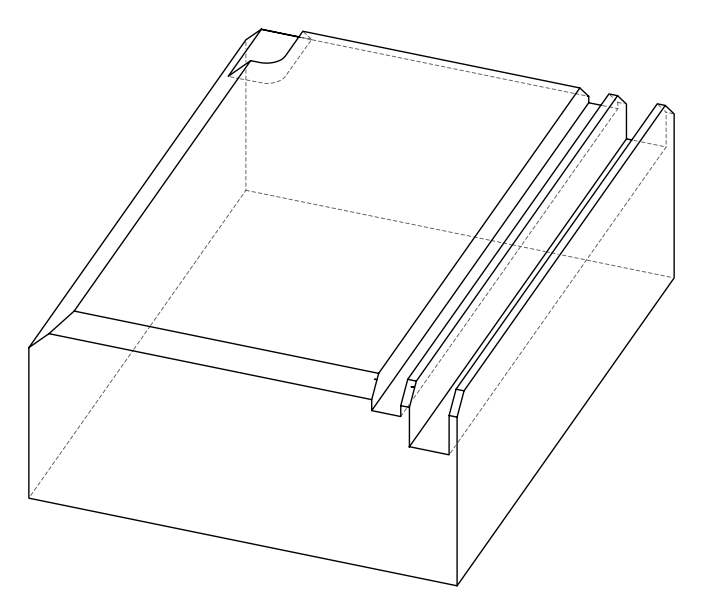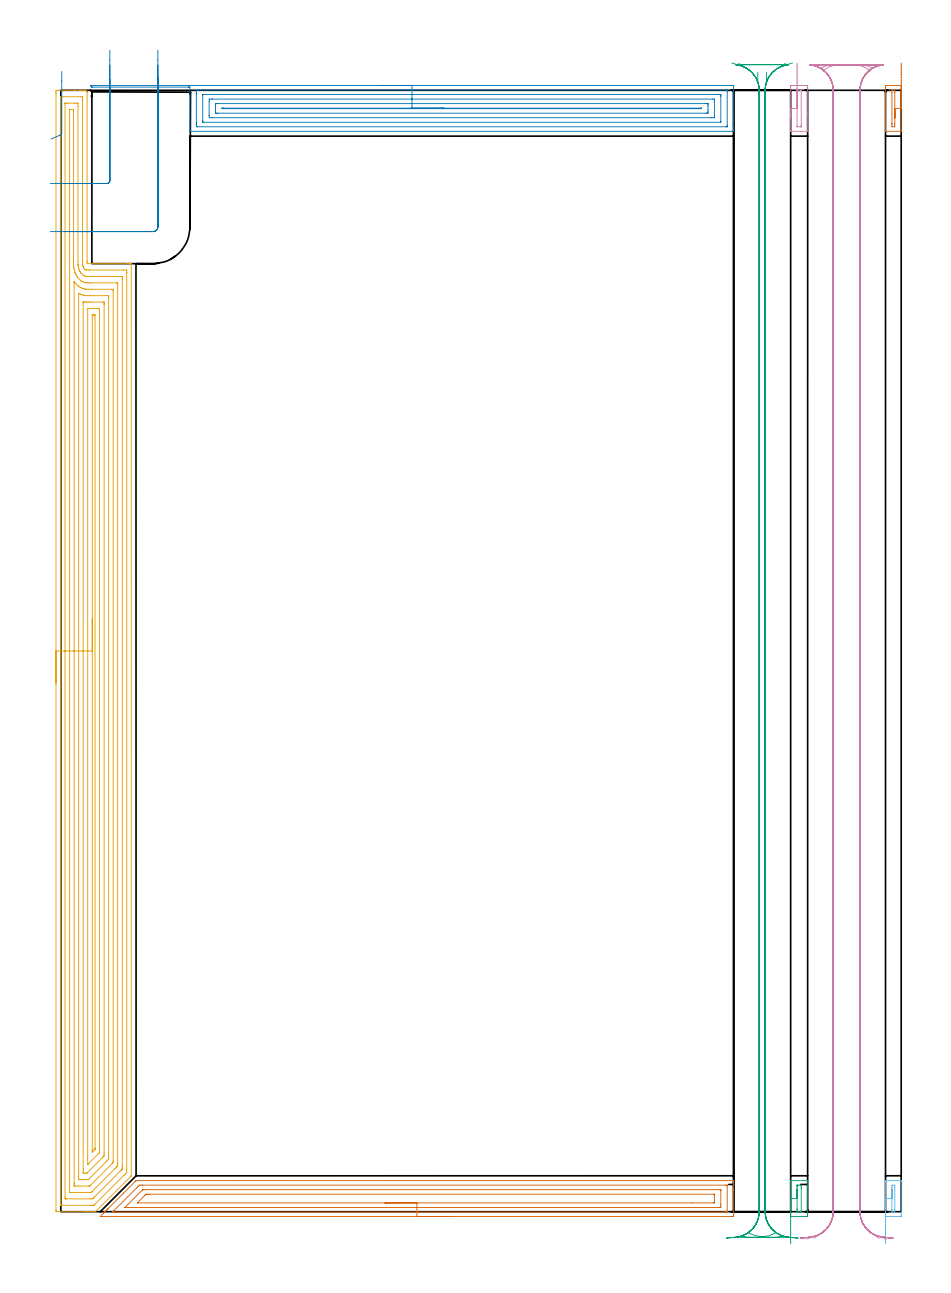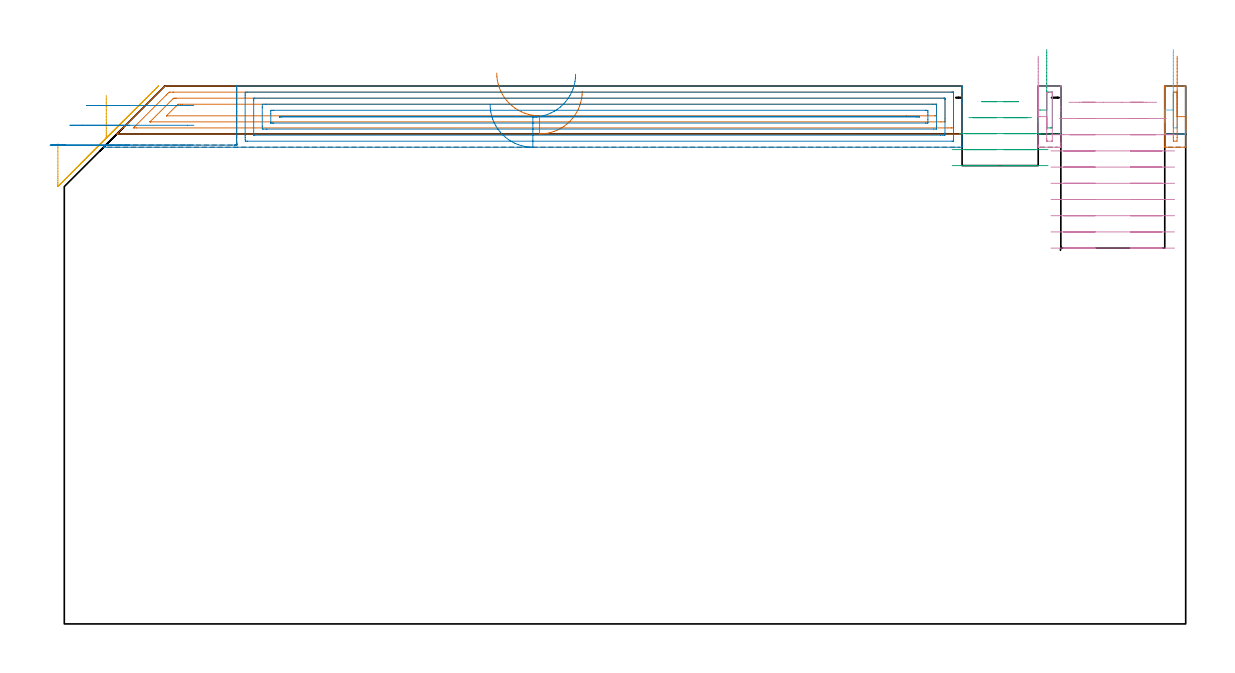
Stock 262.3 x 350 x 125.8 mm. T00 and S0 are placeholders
(PLAN: 10 operations, 2 tool changes, 64.1 min)
(1 AREA_MILL | FG_CHAMFER_SURFACE | UGT0205_001 | 6.43 min | 13169 mm3)
(2 AREA_MILL_1 | FG_CHAMFER_SURFACE_1 | UGT0205_001 | 8.57 min | 21447 mm3)
(3 AREA_MILL_2 | FG_CHAMFER_SURFACE_2 | UGT0205_001 | 0.41 min | 1104 mm3)
(4 AREA_MILL_3 | FG_CHAMFER_SURFACE_3 | UGT0205_001 | 0.48 min | 1939 mm3)
(5 AREA_MILL_4 | FG_CHAMFER_SURFACE_4 | UGT0205_001 | 23.11 min | 93882 mm3)
(6 AREA_MILL_5 | FG_CHAMFER_SURFACE_5 | UGT0205_001 | 0.4 min | 703 mm3)
(7 AREA_MILL_6 | FG_CHAMFER_SURFACE_6 | UGT0205_001 | 0.47 min | 1226 mm3)
(8 MILL_CORNER_NOTCH_RECTANGULAR | CORNER_NOTCH_RECTANGULAR | UGT0201_094 | Follow Part, ap 5, ae 75% | 0.98 min | 15845 mm3)
(9 MILL_RECTANGULAR_SLOT | SLOT_RECTANGULAR | NXT0201_012 | Follow Part, ap 4, ae 75% | 7.71 min | 113725 mm3)
(10 MILL_RECTANGULAR_SLOT_1 | SLOT_RECTANGULAR_1 | NXT0201_012 | Follow Part, ap 4, ae 75% | 15.58 min | 320127 mm3)
(TOOL UGT0205_001 | Chamfer Mill 20 x 3 x 45 deg. | D20 FL50 Z2)
(TOOL UGT0201_094 | End mill 20 mm | D20 FL38 Z4)
(TOOL NXT0201_012 | ENDMILL 16mm [2P460-1600-NA 1630] | D16 FL38 Z6)
(OP 1 AREA_MILL)
G17 G21 G94 G90
T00 M6
G54
G17 G0 G90 X121.15 Y-1.5 S1061 M3
G43 Z135.8 H0
Z124.6
G94 G1 X121.112 Z123.728 F250.
X120.998 Z122.863
X120.809 Z122.012
X120.547 Z121.18
X120.213 Z120.374
X119.81 Z119.6
X119.342 Z118.864
X118.81 Z118.172
X118.221 Z117.529
X117.578 Z116.94
X116.886 Z116.408
X116.15 Z115.94
X115.376 Z115.537
X114.57 Z115.203
X113.738 Z114.941
X112.887 Z114.752
X112.022 Z114.638
X111.15 Z114.6
X12.467
X12.332 Y-1.498 Z114.601
X12.312 Y-1.495 Z114.603
X12.309 Y-1.492 Z114.606
X13.36 Y-0.439 Z115.659
X13.525 Y-0.272 Z115.822
X13.686 Y-0.113 Z115.985
X13.807 Y0.008 Z116.106
X13.963 Y0.165 Z116.26
X14.114 Y0.315 Z116.413
X14.254 Y0.455 Z116.552
X14.4 Y0.602 Z116.698
X14.542 Y0.744 Z116.841
X14.7 Y0.901 Z116.999
X14.837 Y1.039 Z117.135
X19.612 Y5.812 Z121.912
X23.184 Y9.385 Z125.483
X23.43 Y9.628 Z125.725
X23.505 Y9.696 Z125.789
X23.631 Y9.7 Z125.8
X209.833
X209.99 Y9.698 Z125.788
X209.997 Y9.57 Z125.662
X210. Y9.435 Z125.534
Y9.128 Z125.227
Y8.472 Z124.567
Y7.27 Z123.367
Y6.723 Z122.817
Y-0.873 Z115.224
X209.996 Y-1.147 Z114.951
X209.99 Y-1.493 Z114.604
X209.743 Y-1.497 Z114.602
X209.386 Y-1.5 Z114.6
X111.15
Y-0.086 Z116.014
X16.9 Y-0.085 Z116.015
X16.486 Y-0.084 Z116.016
X16.292 Y-0.082 Z116.018
X16.183 Y-0.078 Z116.022
X16.232 Y-0.024 Z116.076
X16.299 Y0.046 Z116.146
X16.486 Y0.236 Z116.336
X16.671 Y0.421 Z116.521
X23.848 Y7.598 Z123.698
X24.184 Y7.931 Z124.031
X24.524 Y8.267 Z124.367
X24.721 Y8.279 Z124.379
X25.417 Y8.284 Z124.384
X25.608 Y8.285 Z124.385
X207.6
X207.792 Y8.284 Z124.384
X207.948 Y8.281 Z124.381
X207.981 Y8.279 Z124.379
X207.99 Y8.262 Z124.362
X207.993 Y8.233 Z124.333
X207.999 Y8.082 Z124.182
Y0.211 Z116.311
X207.996 Y0.08 Z116.18
X207.991 Y-0.024 Z116.076
X207.986 Y-0.079 Z116.021
X207.951 Y-0.08 Z116.02
X207.6 Y-0.084 Z116.016
X207.409 Y-0.085 Z116.015
X206.707 Y-0.086 Z116.014
X111.15
Y1.328 Z117.428
X20.21 Y1.329 Z117.429
X20.077 Y1.33 Z117.43
X20.058 Y1.332 Z117.432
X20.05 Y1.334 Z117.434
X20.052 Y1.344 Z117.444
X20.058 Y1.358 Z117.458
X25.422 Y6.723 Z122.823
X25.524 Y6.817 Z122.917
X25.565 Y6.854 Z122.954
X25.705 Y6.864 Z122.964
X26.007 Y6.87 Z122.97
X26.159 Y6.871 Z122.971
X205.663
X205.814 Y6.869 Z122.969
X205.963 Y6.865 Z122.965
X205.991 Y6.859 Z122.959
X205.995 Y6.832 Z122.932
X205.998 Y6.784 Z122.884
X206. Y6.723 Z122.823
Y6.541 Z122.641
Y2.169 Z118.269
X205.997 Y1.477 Z117.577
X205.994 Y1.386 Z117.486
X205.99 Y1.345 Z117.445
X205.959 Y1.334 Z117.434
X205.814 Y1.332 Z117.432
X205.072 Y1.329 Z117.429
X111.15 Y1.328 Z117.428
Y2.743 Z118.843
X24.009
X23.957 Y2.744 Z118.844
X23.924 Y2.747 Z118.847
X23.911 Y2.75 Z118.85
X23.912 Y2.753 Z118.853
X23.948 Y2.796 Z118.896
X24.007 Y2.857 Z118.957
X26.215 Y5.067 Z121.167
X26.31 Y5.16 Z121.26
X26.55 Y5.39 Z121.49
X26.615 Y5.45 Z121.55
X26.714 Y5.453 Z121.553
X27.203 Y5.456 Z121.556
X27.603 Y5.457 Z121.557
X203.863
X203.915 Y5.456 Z121.556
X203.97 Y5.453 Z121.553
X203.984 Y5.451 Z121.551
X203.99 Y5.439 Z121.539
X203.993 Y5.392 Z121.492
X204. Y5.002 Z121.102
Y3.253 Z119.353
Y3.226 Z119.326
X203.992 Y2.802 Z118.902
X203.99 Y2.755 Z118.855
X203.923 Y2.75 Z118.85
X203.792 Y2.746 Z118.846
X203.627 Y2.744 Z118.844
X197.011 Y2.743 Z118.843
X111.15
X110.278 Z118.881
X109.414 Z118.995
X108.562 Z119.183
X107.73 Z119.446
X106.924 Z119.78
X106.15 Z120.182
X105.414 Z120.651
X104.722 Z121.182
X104.079 Z121.772
X103.49 Z122.415
X102.959 Z123.107
X102.49 Z123.843
X102.087 Z124.616
X101.753 Z125.422
X101.491 Z126.254
X101.302 Z127.106
X101.188 Z127.971
X101.15 Z128.843
G0 Z135.8
M5
M2
(OP 2 AREA_MILL_1)
G17 G21 G94 G90
T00 M6
G54
G17 G0 G90 X99.6 Y351.5 S1061 M3
G43 Z135.8 H0
Z121.5
G94 G1 X99.638 Z120.628 F250.
X99.752 Z119.764
X99.941 Z118.912
X100.203 Z118.08
X100.537 Z117.274
X100.94 Z116.5
X101.408 Z115.764
X101.94 Z115.072
X102.529 Z114.429
X103.172 Z113.84
X103.864 Z113.308
X104.6 Z112.84
X105.374 Z112.437
X106.18 Z112.103
X107.012 Z111.841
X107.864 Z111.652
X108.728 Z111.538
X109.6 Z111.5
X209.412
X209.797 Y351.495 Z111.503
X209.99 Y351.491 Z111.506
X210. Y351.293 Z111.704
Y341.251 Z121.744
Y340.647 Z122.35
Y340.365 Z122.632
Y338.594 Z124.401
Y338.029 Z124.97
Y337.524 Z125.475
Y337.221 Z125.77
X209.992 Y337.203 Z125.788
X209.858 Y337.2 Z125.8
X40.533
X40.32 Y337.196 Z125.796
X40.305 Y337.2 Z125.792
X40.303 Y337.201 Z125.791
X40.3 Y337.234 Z125.758
Y339.058 Z123.939
Y350.999 Z111.999
X40.088
X40.006 Y350.998 Z111.998
X39.916 Y350.996 Z111.996
X39.888 Y351. Z112.
X9.788
X9.724 Y351.006 Z111.992
X9.675 Y351.034 Z111.964
X9.627 Y351.077 Z111.921
X9.342 Y351.359 Z111.638
X9.269 Y351.434 Z111.564
X9.215 Y351.491 Z111.505
X9.31 Y351.498 Z111.501
X9.342 Y351.5 Z111.5
X39.883
X39.895 Y351.498 Z111.498
X40.467 Y351.5 Z111.5
X109.6
Y350.086 Z112.914
X207.65
X207.85 Y350.083 Z112.917
X207.949 Y350.081 Z112.919
X207.99 Y350.079 Z112.921
X207.993 Y350.047 Z112.953
X207.996 Y349.961 Z113.039
X208. Y349.739 Z113.261
Y339.112 Z123.888
X207.996 Y338.744 Z124.256
X207.991 Y338.64 Z124.36
X207.988 Y338.62 Z124.38
X207.982 Y338.618 Z124.382
X207.956 Y338.616 Z124.384
X207.848 Y338.615 Z124.385
X207.63 Y338.614 Z124.386
X42.741
X42.341 Y338.621 Z124.379
X42.31 Y338.753 Z124.247
X42.303 Y339.05 Z123.95
X42.301 Y339.48 Z123.52
X42.3 Y339.938 Z123.062
Y348.793 Z114.207
X42.304 Y349.22 Z113.78
X42.309 Y349.67 Z113.33
X42.336 Y350.079 Z112.921
X42.761 Y350.085 Z112.915
X42.782 Y350.086 Z112.914
X109.6
Y348.672 Z114.328
X204.956 Y348.671 Z114.329
X205.51
X205.848 Y348.667 Z114.333
X205.959 Y348.664 Z114.336
X205.99 Y348.662 Z114.338
X205.994 Y348.587 Z114.413
X205.998 Y348.486 Z114.514
X205.999 Y348.335 Z114.665
X206. Y348.184 Z114.816
X205.999 Y340.365 Z122.635
X205.998 Y340.216 Z122.784
X205.99 Y340.063 Z122.937
X205.987 Y340.034 Z122.966
X205.973 Y340.033 Z122.967
X205.932 Y340.03 Z122.97
X205.848 Y340.029 Z122.971
X44.544
X44.431 Y340.03 Z122.97
X44.341 Y340.033 Z122.967
X44.319 Y340.035 Z122.965
X44.31 Y340.055 Z122.945
X44.307 Y340.123 Z122.877
X44.302 Y340.365 Z122.635
X44.3 Y340.607 Z122.393
X44.301 Y348.335 Z114.665
X44.303 Y348.574 Z114.426
X44.31 Y348.656 Z114.344
X44.317 Y348.665 Z114.335
X44.333 Y348.668 Z114.332
X44.374 Y348.67 Z114.33
X44.544 Y348.671 Z114.329
X109.6 Y348.672 Z114.328
Y347.257 Z115.743
X203.368 Y347.256 Z115.744
X203.92 Y347.252 Z115.748
X203.978 Y347.25 Z115.75
X203.99 Y347.179 Z115.821
X204. Y346.564 Z116.436
X203.999 Y341.726 Z121.274
X203.996 Y341.521 Z121.479
X203.993 Y341.47 Z121.53
X203.99 Y341.45 Z121.55
X203.97 Y341.449 Z121.551
X203.869 Y341.445 Z121.555
X203.174 Y341.443 Z121.557
X202.981
X47.217
X47.023 Y341.444 Z121.556
X46.326 Y341.45 Z121.55
X46.301 Y342.136 Z120.864
X46.3 Y342.162 Z120.838
X46.301 Y346.589 Z116.411
X46.326 Y347.25 Z115.75
X46.524 Y347.253 Z115.747
X47.217 Y347.257 Z115.743
X47.411
X109.6
Y345.843 Z117.157
X201.392
X201.558 Y345.842 Z117.158
X201.889 Y345.838 Z117.162
X201.977 Y345.836 Z117.164
X201.99 Y345.816 Z117.184
X201.995 Y345.764 Z117.236
X201.998 Y345.678 Z117.322
X202. Y345.074 Z117.926
Y343.907 Z119.093
X201.999 Y343.304 Z119.696
X201.994 Y343.022 Z119.978
X201.99 Y342.877 Z120.123
X201.723 Y342.864 Z120.136
X201.556 Y342.859 Z120.141
X201.392 Y342.857 Z120.143
X49.
X48.834 Y342.858 Z120.142
X48.502 Y342.863 Z120.137
X48.31 Y342.868 Z120.132
X48.306 Y342.923 Z120.077
X48.303 Y343.022 Z119.978
X48.3 Y343.717 Z119.283
Y345.678 Z117.322
Y345.765 Z117.235
X48.302 Y345.809 Z117.191
X48.305 Y345.829 Z117.171
X48.308 Y345.835 Z117.165
X48.337 Y345.837 Z117.163
X48.668 Y345.842 Z117.158
X48.834 Y345.843 Z117.157
X49.
X109.6
Y344.429 Z118.571
X199.243
X199.609 Y344.427 Z118.573
X199.982 Y344.423 Z118.577
X199.99 Y344.42 Z118.58
X199.997 Y344.408 Z118.592
X199.993 Y344.314 Z118.686
X199.991 Y344.283 Z118.717
X199.962 Y344.278 Z118.722
X199.768 Y344.274 Z118.726
X199.609 Y344.272 Z118.728
X199.243 Y344.271 Z118.729
X199.084
X51.148
X50.782 Y344.274 Z118.726
X50.409 Y344.278 Z118.722
X50.31 Y344.283 Z118.717
X50.306 Y344.381 Z118.619
X50.311 Y344.422 Z118.578
X50.346 Y344.424 Z118.576
X50.436 Y344.427 Z118.573
X50.623 Y344.428 Z118.572
X50.782 Y344.429 Z118.571
X109.6
X110.472 Z118.609
X111.336 Z118.723
X112.188 Z118.912
X113.02 Z119.174
X113.826 Z119.508
X114.6 Z119.911
X115.336 Z120.38
X116.028 Z120.911
X116.671 Z121.5
X117.26 Z122.143
X117.792 Z122.835
X118.26 Z123.571
X118.663 Z124.345
X118.997 Z125.151
X119.259 Z125.983
X119.448 Z126.835
X119.562 Z127.7
X119.6 Z128.571
G0 Z135.8
M5
M2
(OP 3 AREA_MILL_2)
G17 G21 G94 G90
T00 M6
G54
G17 G0 G90 X227.801 Y-10.042 S1061 M3
G43 Z135.8 H0
Z120.14
G94 G1 Y-9.397 Z119.553 F250.
Y-8.703 Z119.024
Y-7.965 Z118.558
Y-7.19 Z118.159
Y-6.382 Z117.828
Y-5.549 Z117.569
X227.8 Y-4.697 Z117.383
Y-3.832 Z117.272
Y-2.96 Z117.238
Y-2.089 Z117.279
Y-1.224 Z117.396
Y-0.373 Z117.588
Y0.458 Z117.854
Y1.263 Z118.19
Y2.035 Z118.596
Y2.769 Z119.068
Y3.459 Z119.601
Y4.1 Z120.193
Y4.961 Z121.061
X227.801 Y9.69 Z125.79
X227.804 Y9.698 Z125.797
X227.807 Y9.7 Z125.8
X233.093
X233.095 Y9.697 Z125.797
X233.1 Y9.689 Z125.789
Y7.624 Z123.724
Y4.974 Z121.074
Y4.103 Z120.197
Y-0.716 Z115.379
X233.096 Y-1.147 Z114.949
X233.091 Y-1.491 Z114.605
X233.003 Y-1.494 Z114.602
X232.653 Y-1.5 Z114.6
X228.247
X227.809 Y-1.491 Z114.605
X227.804 Y-1.147 Z114.949
X227.8 Y-0.703 Z115.392
Y4.1 Z120.193
X228.25 Y4.097 Z120.197
X229.8 Y4.1 Z120.2
Y6.723 Z122.823
Y7.805 Z123.905
X229.802 Y8.013 Z124.113
X229.805 Y8.152 Z124.252
X229.81 Y8.261 Z124.361
X229.821 Y8.279 Z124.379
X229.837 Y8.281 Z124.381
X230.009 Y8.284 Z124.384
X230.198 Y8.285 Z124.385
X230.891 Y8.282 Z124.382
X231.086 Y8.279 Z124.379
X231.091 Y8.274 Z124.374
X231.097 Y8.267 Z124.367
X231.1 Y7.598 Z123.698
Y7.39 Z123.49
Y0.395 Z116.495
X231.098 Y0.187 Z116.287
X231.095 Y0.048 Z116.148
X231.09 Y-0.061 Z116.039
X231.079 Y-0.08 Z116.02
X231.063 Y-0.081 Z116.019
X230.891 Y-0.084 Z116.016
X230.702 Y-0.085 Z116.015
X230.009 Y-0.082 Z116.018
X229.814 Y-0.079 Z116.021
X229.809 Y-0.074 Z116.026
X229.803 Y-0.067 Z116.033
X229.8 Y0.602 Z116.702
Y0.81 Z116.91
Y4.1 Z120.2
Y4.689 Z120.843
Y5.22 Z121.535
Y5.689 Z122.271
Y6.092 Z123.045
Y6.426 Z123.851
Y6.688 Z124.683
Y6.877 Z125.535
Y6.991 Z126.399
Y7.029 Z127.271
Y6.991 Z128.143
Y6.877 Z129.008
Y6.688 Z129.859
Y6.426 Z130.691
Y6.092 Z131.497
Y5.689 Z132.271
Y5.22 Z133.007
Y4.689 Z133.699
Y4.1 Z134.342
G0 Z135.8
M5
M2
(OP 4 AREA_MILL_3)
G17 G21 G94 G90
T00 M6
G54
G17 G0 G90 X227.8 Y344.347 S1061 M3
G43 Z135.8 H0
Z132.79
G94 G1 Y343.758 Z132.146 F250.
Y343.227 Z131.454
Y342.758 Z130.718
Y342.355 Z129.945
Y342.021 Z129.139
Y341.759 Z128.307
Y341.57 Z127.455
Y341.456 Z126.59
Y341.418 Z125.718
Y341.456 Z124.847
Y341.57 Z123.982
Y341.759 Z123.13
Y342.021 Z122.298
Y342.355 Z121.492
Y342.758 Z120.718
Y343.227 Z119.983
Y343.758 Z119.291
Y344.347 Z118.647
Y350.991 Z112.004
X227.804 Y351.432 Z111.563
X227.81 Y351.491 Z111.504
X227.87 Y351.498 Z111.498
X228.247 Y351.5 Z111.5
X231.772
X232.148 Y351.499 Z111.501
X232.653 Y351.496 Z111.504
X233.094 Y351.49 Z111.505
X233.097 Y351.438 Z111.558
X233.099 Y350.991 Z112.004
X233.1 Y350.542 Z112.453
Y343.022 Z119.972
Y342.149 Z120.85
X233.099 Y337.202 Z125.798
X233.094 Y337.2 Z125.8
X227.807
X227.805 Y337.203 Z125.797
X227.8 Y337.215 Z125.784
Y342.136 Z120.864
Y343.022 Z119.972
Y344.347 Z118.647
X228.247 Y344.349 Z118.651
X229.8 Y344.347 Z118.653
Y349.431 Z113.569
X229.802 Y349.641 Z113.359
X229.81 Y350.061 Z112.939
X229.816 Y350.08 Z112.92
X229.823 Y350.082 Z112.918
X229.848 Y350.085 Z112.915
X229.902 Y350.086 Z112.914
X230.009
X230.891 Y350.085 Z112.915
X230.911
X231.083 Y350.079 Z112.921
X231.096 Y350.024 Z112.976
X231.098 Y350.005 Z112.995
X231.1 Y349.896 Z113.104
Y339.269 Z123.731
X231.098 Y339.059 Z123.941
X231.09 Y338.638 Z124.362
X231.084 Y338.62 Z124.38
X231.078 Y338.618 Z124.382
X231.052 Y338.615 Z124.385
X230.998 Y338.614 Z124.386
X230.891
X230.009
X229.989 Y338.615 Z124.385
X229.817 Y338.621 Z124.379
X229.804 Y338.676 Z124.324
X229.802 Y338.695 Z124.305
X229.8 Y338.804 Z124.196
Y344.347 Z118.653
Y344.991 Z118.063
Y345.683 Z117.532
Y346.418 Z117.064
Y347.192 Z116.661
Y347.998 Z116.327
Y348.83 Z116.064
Y349.682 Z115.876
Y350.547 Z115.762
Y351.418 Z115.724
Y352.29 Z115.762
Y353.155 Z115.876
Y354.007 Z116.064
Y354.839 Z116.327
Y355.645 Z116.661
Y356.418 Z117.064
Y357.154 Z117.532
Y357.846 Z118.063
Y358.489 Z118.653
G0 Z135.8
M5
M2
(OP 5 AREA_MILL_4)
G17 G21 G94 G90
T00 M6
G54
G17 G0 G90 X-1.5 Y165. S1061 M3
G43 Z135.8 H0
Z112.3
G94 G1 Y165.038 Z111.428 F250.
Y165.152 Z110.564
Y165.341 Z109.712
Y165.603 Z108.88
Y165.937 Z108.074
Y166.34 Z107.3
Y166.808 Z106.564
Y167.34 Z105.872
Y167.929 Z105.229
Y168.572 Z104.64
Y169.264 Z104.108
Y170. Z103.64
Y170.774 Z103.237
Y171.58 Z102.903
Y172.412 Z102.641
Y173.264 Z102.452
Y174.128 Z102.338
Y175. Z102.3
Y349.077
X-1.499 Y349.37 Z102.301
X-1.493 Y349.964 Z102.304
X-1.492 Y349.993 Z102.306
X-0.9 Y349.997 Z102.897
X-0.272 Y350. Z103.525
X4.452 Z108.247
X5.871 Z109.667
X6.236 Z110.031
X6.966 Z110.765
X7.614 Z111.414
X7.657 Y349.999 Z111.455
X7.699 Y349.99 Z111.496
X7.747 Y349.954 Z111.545
X7.884 Y349.817 Z111.682
X8.02 Y349.682 Z111.816
X8.113 Y349.587 Z111.91
X8.197 Y349.495 Z111.989
X8.2 Y349.37 Z112.
Y296.592
X8.206 Y296.556 Z111.993
X8.204 Y296.541 Z111.996
X8.2 Y296.469 Z112.
Y295.9
X20.773 Z124.568
X20.954 Z124.749
X21.318 Z125.118
X21.846 Z125.646
X21.875 Y295.899 Z125.675
X21.969 Y295.893 Z125.763
X21.997 Y295.89 Z125.789
X22. Y295.718 Z125.8
Y11.36
X21.997 Y11.205 Z125.789
X21.915 Y11.113 Z125.712
X10.993 Y0.192 Z114.79
X10.831 Y0.034 Z114.628
X10.793 Y0.003 Z114.588
X10.595 Y0. Z114.394
X9.804 Z113.598
X8.547 Z112.344
X8.02 Z111.814
X7.392 Z111.187
X-1.164 Z102.633
X-1.492 Y0.01 Z102.306
X-1.499 Y0.336 Z102.299
Y0.352
X-1.5 Y175. Z102.3
X-0.086 Z103.714
Y347.659
X-0.079 Y347.987 Z103.721
X-0.059 Y347.991 Z103.741
X-0.008 Y347.994 Z103.792
X0.467 Y347.999 Z104.267
X6.236 Z110.036
X6.715 Y347.996 Z110.515
X6.77 Y347.99 Z110.57
X6.779 Y347.932 Z110.579
X6.782 Y347.582 Z110.582
X6.785 Y347.031 Z110.585
X6.786 Y296.955 Z110.586
X6.788 Y296.612 Z110.588
X6.793 Y296.054 Z110.593
X6.799 Y295.718 Z110.599
X6.834 Y295.424 Z110.634
X6.87 Y295.249 Z110.67
X6.94 Y295.012 Z110.74
X7.016 Y294.824 Z110.816
X7.128 Y294.61 Z110.928
X7.283 Y294.39 Z111.083
X7.429 Y294.236 Z111.229
X7.605 Y294.097 Z111.405
X7.729 Y294.025 Z111.529
X7.962 Y293.929 Z111.762
X8.02 Y293.917 Z111.82
X8.034 Y293.915 Z111.834
X8.912 Y293.901 Z112.712
X8.941 Y293.9 Z112.741
X19.616 Z123.416
X20.508 Y293.897 Z124.308
X20.543 Y293.895 Z124.343
X20.579 Y293.87 Z124.379
X20.581 Y293.856 Z124.381
X20.586 Y293.035 Z124.386
Y292.958
X20.585 Y13.072 Z124.385
X20.579 Y12.255 Z124.379
X20.551 Y12.212 Z124.351
X20.508 Y12.165 Z124.308
X20.109 Y11.761 Z123.909
X19.711 Y11.36 Z123.511
X10.696 Y2.346 Z114.496
X10.419 Y2.081 Z114.219
X10.338 Y2.01 Z114.138
X10.217 Y2.004 Z114.017
X9.804 Y2.001 Z113.604
X9.329 Y2. Z113.129
X0.409 Z104.209
X-0.008 Y2.004 Z103.792
X-0.067 Y2.007 Z103.733
X-0.079 Y2.009 Z103.721
X-0.082 Y2.083 Z103.718
X-0.084 Y2.186 Z103.716
X-0.086 Y2.496 Z103.714
Y175.
X1.328 Z105.128
X1.329 Y345.793 Z105.129
X1.33 Y345.905 Z105.13
X1.333 Y345.96 Z105.133
X1.335 Y345.981 Z105.135
X1.364 Y345.99 Z105.164
X1.572 Y345.998 Z105.372
X1.776 Y345.999 Z105.576
X2.461 Y346. Z106.261
X4.246 Z108.046
X4.452 Z108.252
X5.141 Y345.996 Z108.941
X5.344 Y345.99 Z109.144
X5.367 Y345.793 Z109.167
X5.369 Y345.768 Z109.169
X5.371 Y344.899 Z109.171
X5.372 Y296.584 Z109.172
X5.379 Y295.718 Z109.179
X5.381 Y295.681 Z109.181
X5.422 Y295.237 Z109.222
X5.484 Y294.824 Z109.284
X5.522 Y294.645 Z109.322
X5.636 Y294.237 Z109.436
X5.749 Y293.929 Z109.549
X5.856 Y293.681 Z109.656
X5.965 Y293.473 Z109.765
X6.044 Y293.326 Z109.844
X6.221 Y293.05 Z110.021
X6.232 Y293.035 Z110.032
X6.236 Y293.031 Z110.036
X6.966 Y292.303 Z110.766
X7.128 Y292.206 Z110.928
X7.242 Y292.141 Z111.042
X7.593 Y292.008 Z111.393
X7.818 Y291.947 Z111.618
X8.02 Y291.924 Z111.82
X8.247 Y291.914 Z112.047
X8.912 Y291.903 Z112.712
X9.151 Y291.901 Z112.951
X18.966 Y291.899 Z122.766
X19.099 Y291.894 Z122.899
X19.16 Y291.89 Z122.96
X19.165 Y291.86 Z122.965
X19.168 Y291.696 Z122.968
X19.171 Y291.247 Z122.971
Y290.799
Y14.489
Y14.043
X19.168 Y13.598 Z122.968
X19.165 Y13.373 Z122.965
X19.157 Y13.268 Z122.957
X19.046 Y13.149 Z122.846
X18.886 Y12.986 Z122.686
X18.724 Y12.824 Z122.524
X10.402 Y4.501 Z114.202
X10.106 Y4.207 Z113.906
X9.952 Y4.059 Z113.752
X9.903 Y4.014 Z113.703
X9.804 Y4.01 Z113.604
X9.117 Y4.001 Z112.917
X1.776 Z105.576
X1.569 Y4.003 Z105.369
X1.432 Y4.008 Z105.232
X1.335 Y4.013 Z105.135
X1.333 Y4.058 Z105.133
X1.331 Y4.207 Z105.131
X1.329 Y4.655 Z105.129
X1.328 Y175. Z105.128
X2.743 Z106.543
Y343.111
X2.744 Y343.928 Z106.544
X2.747 Y343.983 Z106.547
X2.749 Y343.99 Z106.549
X2.757 Y343.994 Z106.557
X2.783 Y343.997 Z106.583
X2.894 Y343.999 Z106.694
X3.116 Y344. Z106.916
X3.56 Z107.36
X3.782 Y343.997 Z107.582
X3.891 Y343.994 Z107.691
X3.941 Y343.99 Z107.741
X3.95 Y343.962 Z107.75
X3.953 Y343.86 Z107.753
X3.956 Y343.608 Z107.756
X3.957 Y343.111 Z107.757
Y342.712
X3.958 Y297.107 Z107.758
X3.96 Y296.612 Z107.76
X3.963 Y296.208 Z107.763
X3.97 Y295.718 Z107.77
X3.994 Y295.282 Z107.794
X4.038 Y294.824 Z107.838
X4.128 Y294.253 Z107.928
X4.202 Y293.929 Z108.002
X4.452 Y293.106 Z108.252
X4.477 Y293.035 Z108.277
X4.492 Y292.994 Z108.292
X4.74 Y292.452 Z108.54
X4.905 Y292.141 Z108.705
X5.072 Y291.87 Z108.872
X5.344 Y291.489 Z109.144
X5.579 Y291.247 Z109.379
X6.236 Y290.601 Z110.036
X6.373 Y290.496 Z110.173
X6.605 Y290.353 Z110.405
X7.128 Y290.115 Z110.928
X7.478 Y290.001 Z111.278
X7.783 Y289.944 Z111.583
X8.02 Y289.924 Z111.82
X8.462 Y289.91 Z112.262
X8.912 Y289.904 Z112.712
X9.363 Y289.901 Z113.163
X17.392 Y289.9 Z121.192
X17.649 Y289.898 Z121.449
X17.689 Y289.896 Z121.489
X17.73 Y289.89 Z121.53
X17.751 Y289.882 Z121.551
X17.757 Y289.458 Z121.557
Y14.937
X17.753 Y14.528 Z121.553
X17.75 Y14.328 Z121.55
X17.658 Y14.218 Z121.458
X17.491 Y14.043 Z121.291
X17.217 Y13.766 Z121.017
X16.94 Y13.489 Z120.74
X9.804 Y6.353 Z113.604
X9.624 Y6.176 Z113.424
X9.521 Y6.077 Z113.321
X9.458 Y6.019 Z113.258
X9.355 Y6.01 Z113.155
X8.912 Y6. Z112.712
X3.56 Z107.36
X3.114 Y6.003 Z106.914
X2.894 Y6.006 Z106.694
X2.785 Y6.01 Z106.585
X2.749 Y6.022 Z106.549
X2.743 Y6.889 Z106.543
Y175.
X4.157 Z107.957
Y289.754
X4.159 Y290.05 Z107.959
X4.162 Y290.246 Z107.962
X4.164 Y290.296 Z107.964
X4.198 Y290.255 Z107.998
X4.279 Y290.155 Z108.079
X4.452 Y289.937 Z108.252
X4.92 Y289.458 Z108.72
X5.344 Y289.043 Z109.144
X5.593 Y288.819 Z109.393
X5.966 Y288.564 Z109.766
X6.236 Y288.422 Z110.036
X6.514 Y288.286 Z110.314
X6.749 Y288.188 Z110.549
X6.901 Y288.137 Z110.701
X7.128 Y288.065 Z110.928
X7.418 Y287.995 Z111.218
X7.747 Y287.943 Z111.547
X8.02 Y287.923 Z111.82
X8.677 Y287.905 Z112.477
X9.804 Y287.9 Z113.604
X15.819 Z119.619
X16.048 Y287.897 Z119.848
X16.277 Y287.892 Z120.077
X16.336 Y287.89 Z120.136
X16.339 Y287.847 Z120.139
X16.341 Y287.768 Z120.141
X16.343 Y287.67 Z120.143
Y287.374
Y15.831
X16.342 Y15.537 Z120.142
X16.339 Y15.438 Z120.139
X16.336 Y15.363 Z120.136
X16.305 Y15.315 Z120.105
X16.048 Y15.048 Z119.848
X15.994 Y14.992 Z119.794
X9.295 Y8.294 Z113.095
X9.166 Y8.169 Z112.966
X9.062 Y8.071 Z112.862
X8.994 Y8.01 Z112.794
X8.912 Y8.007 Z112.712
X8.694 Y8.002 Z112.494
X6.02 Y8. Z109.82
X5.128 Z108.928
X4.452 Y8.002 Z108.252
X4.232 Y8.004 Z108.032
X4.171 Y8.01 Z107.971
X4.164 Y8.027 Z107.964
X4.161 Y8.075 Z107.961
X4.158 Y8.678 Z107.958
X4.157 Y8.973 Z107.957
Y175.
X5.571 Z109.371
X5.572 Y286.547 Z109.372
X5.573 Y286.592 Z109.373
X5.575 Y286.614 Z109.375
X5.576 Y286.616 Z109.376
X5.594 Y286.61 Z109.394
X5.961 Y286.443 Z109.761
X6.236 Y286.32 Z110.036
X6.526 Y286.208 Z110.326
X6.931 Y286.079 Z110.731
X7.128 Y286.036 Z110.928
X7.538 Y285.965 Z111.338
X7.986 Y285.916 Z111.786
X8.02 Y285.914 Z111.82
X8.893 Y285.9 Z112.693
X14.264 Y285.899 Z118.064
X14.922 Y285.881 Z118.722
X14.927 Y285.217 Z118.727
X14.928 Y284.987 Z118.728
X14.929 Y17.62 Z118.729
X14.928 Y16.955 Z118.728
X14.926 Y16.726 Z118.726
X14.922 Y16.397 Z118.722
X14.765 Y16.224 Z118.565
X14.383 Y15.831 Z118.183
X14.324 Y15.772 Z118.124
X8.912 Y10.36 Z112.712
X8.647 Y10.103 Z112.447
X8.572 Y10.031 Z112.372
X8.537 Y10.01 Z112.337
X8.481 Y10.004 Z112.281
X8.02 Y10.001 Z111.82
X7.593 Y10. Z111.393
X6.701 Z110.501
X6.236 Y10.001 Z110.036
X5.806 Y10.003 Z109.606
X5.615 Y10.01 Z109.415
X5.578 Y10.017 Z109.378
X5.576 Y10.085 Z109.376
X5.573 Y10.237 Z109.373
X5.572 Y10.466 Z109.372
X5.571 Y11.133 Z109.371
Y175.
X6.985 Z110.785
X6.986 Y283.485 Z110.786
X6.987 Y283.771 Z110.787
X6.99 Y283.961 Z110.79
X6.992 Y284.023 Z110.792
X6.999 Y284.025 Z110.799
X7.024 Y284.024 Z110.824
X7.128 Y284.011 Z110.928
X7.224 Y283.997 Z111.024
X7.65 Y283.95 Z111.45
X8.02 Y283.923 Z111.82
X8.199 Y283.914 Z111.999
X8.912 Y283.903 Z112.712
X9.104 Y283.901 Z112.904
X9.804 Y283.9 Z113.604
X12.673 Z116.473
X13.372 Y283.897 Z117.172
X13.472 Y283.893 Z117.272
X13.499 Y283.89 Z117.299
X13.508 Y283.882 Z117.308
X13.51 Y283.818 Z117.31
X13.513 Y283.628 Z117.313
X13.514 Y283.342 Z117.314
X13.515 Y283.199 Z117.315
Y18.371
X13.513 Y17.62 Z117.313
X13.511 Y17.481 Z117.311
X13.508 Y17.433 Z117.308
X13.484 Y17.393 Z117.284
X13.372 Y17.275 Z117.172
X13.1 Y16.999 Z116.9
X12.829 Y16.726 Z116.629
X8.356 Y12.255 Z112.156
X8.185 Y12.089 Z111.985
X8.129 Y12.038 Z111.929
X8.082 Y12.01 Z111.882
X8.02 Y12.008 Z111.82
X7.38 Y12.002 Z111.18
X7.128 Y12.007 Z110.928
X7.044 Y12.01 Z110.844
X6.992 Y12.025 Z110.792
X6.989 Y12.112 Z110.789
X6.987 Y12.255 Z110.787
X6.986 Y12.397 Z110.786
X6.985 Y13.149 Z110.785
Y175.
X8.4 Z112.2
Y281.796
X8.401 Y281.86 Z112.201
X8.404 Y281.89 Z112.204
X8.406 Y281.897 Z112.206
X8.421 Y281.903 Z112.221
X11.588 Y281.899 Z115.388
X11.996 Y281.896 Z115.796
X12.091 Y281.89 Z115.891
X12.094 Y281.797 Z115.894
X12.098 Y281.41 Z115.898
X12.1 Y280.897 Z115.9
Y280.516
Y19.408
X12.099 Y18.896 Z115.899
X12.095 Y18.514 Z115.895
X12.093 Y18.455 Z115.893
X12.048 Y18.404 Z115.848
X11.973 Y18.323 Z115.773
X11.877 Y18.225 Z115.677
X8.525 Y14.872 Z112.325
X8.488 Y14.836 Z112.288
X8.424 Y14.778 Z112.224
X8.407 Y14.766 Z112.207
X8.406 Y14.768 Z112.206
X8.403 Y14.802 Z112.203
X8.401 Y14.853 Z112.201
X8.4 Y16.726 Z112.2
Y175.
X9.814 Z113.614
Y279.622
X9.819 Y279.84 Z113.619
X9.821 Y279.886 Z113.621
X9.881 Y279.891 Z113.681
X9.973 Y279.896 Z113.773
X10.111 Y279.899 Z113.911
X10.419 Y279.9 Z114.219
X10.578 Y279.898 Z114.378
X10.616 Y279.896 Z114.416
X10.652 Y279.891 Z114.452
X10.679 Y279.884 Z114.479
X10.686 Y279.622 Z114.486
Y19.865
X10.684 Y19.647 Z114.484
X10.682 Y19.538 Z114.482
X10.679 Y19.487 Z114.479
X10.666 Y19.467 Z114.466
X10.653 Y19.451 Z114.453
X10.612 Y19.408 Z114.412
X10.576 Y19.372 Z114.376
X10.206 Y19.005 Z114.006
X9.838 Y18.644 Z113.638
X9.824 Y18.631 Z113.624
X9.821 Y18.655 Z113.621
X9.818 Y18.76 Z113.618
X9.815 Y18.972 Z113.615
X9.814 Y19.399 Z113.614
Y19.408
Y175.
Y175.872 Z113.652
Y176.736 Z113.766
Y177.588 Z113.954
Y178.42 Z114.217
Y179.226 Z114.551
Y180. Z114.953
Y180.736 Z115.422
Y181.428 Z115.953
Y182.071 Z116.543
Y182.66 Z117.186
Y183.192 Z117.878
Y183.66 Z118.614
Y184.063 Z119.388
Y184.397 Z120.194
Y184.659 Z121.026
Y184.848 Z121.877
Y184.962 Z122.742
Y185. Z123.614
G0 Z135.8
M5
M2
(OP 6 AREA_MILL_5)
G17 G21 G94 G90
T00 M6
G54
G17 G0 G90 X257.4 Y-10.042 S1061 M3
G43 Z135.8 H0
Z120.2
G94 G1 Y-9.399 Z119.611 F250.
Y-8.707 Z119.08
Y-7.971 Z118.611
Y-7.197 Z118.208
Y-6.392 Z117.874
Y-5.56 Z117.612
Y-4.708 Z117.423
Y-3.843 Z117.309
Y-2.971 Z117.271
Y-2.1 Z117.309
Y-1.235 Z117.422
Y-0.383 Z117.611
Y0.449 Z117.873
Y1.255 Z118.207
Y2.029 Z118.61
Y2.765 Z119.078
Y3.457 Z119.609
Y4.1 Z120.199
Y9.347 Z125.442
X257.402 Y9.476 Z125.572
X257.41 Y9.695 Z125.79
X257.677 Y9.7 Z125.8
X262.023
X262.29 Y9.695 Z125.79
X262.3 Y9.474 Z125.57
Y-1.147 Z114.953
X262.299 Y-1.465 Z114.635
X262.29 Y-1.494 Z114.605
X262.282 Y-1.5 Z114.6
X262.023
X257.677
X257.416 Y-1.495 Z114.604
X257.41 Y-1.494 Z114.605
X257.4 Y-1.463 Z114.636
Y4.1 Z120.199
X259.4 Z120.2
Y5.864 Z121.964
Y7.613 Z123.713
X259.416 Y8.279 Z124.379
X259.606 Y8.281 Z124.381
X260.285 Y8.279 Z124.379
X260.3 Y7.582 Z123.682
Y0.587 Z116.687
X260.285 Y-0.079 Z116.021
X260.094 Y-0.081 Z116.019
X259.416 Y-0.079 Z116.021
X259.4 Y0.602 Z116.702
Y0.618 Z116.718
Y4.1 Z120.2
Y4.689 Z120.843
Y5.22 Z121.535
Y5.689 Z122.271
Y6.092 Z123.045
Y6.426 Z123.851
Y6.688 Z124.683
Y6.877 Z125.535
Y6.991 Z126.4
Y7.029 Z127.271
Y6.991 Z128.143
Y6.877 Z129.008
Y6.688 Z129.859
Y6.426 Z130.691
Y6.092 Z131.497
Y5.689 Z132.271
Y5.22 Z133.007
Y4.689 Z133.699
Y4.1 Z134.342
G0 Z135.8
M5
M2
(OP 7 AREA_MILL_6)
G17 G21 G94 G90
T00 M6
G54
G17 G0 G90 X262.3 Y358.492 S1061 M3
G43 Z135.8 H0
Z118.65
G94 G1 Y357.849 Z118.061 F250.
Y357.157 Z117.53
Y356.421 Z117.061
Y355.647 Z116.658
Y354.841 Z116.324
Y354.009 Z116.062
Y353.158 Z115.873
Y352.293 Z115.759
Y351.421 Z115.721
Y350.55 Z115.759
Y349.685 Z115.873
Y348.833 Z116.061
Y348.001 Z116.324
Y347.195 Z116.657
Y346.421 Z117.06
Y345.685 Z117.529
Y344.993 Z118.06
Y344.35 Z118.649
X262.299 Y337.523 Z125.473
X262.29 Y337.204 Z125.79
X262.023 Y337.2 Z125.8
X257.677
X257.41 Y337.204 Z125.79
X257.4 Y337.525 Z125.471
X257.401 Y351.313 Z111.686
X257.41 Y351.493 Z111.506
X257.492 Y351.5 Z111.5
X257.677
X262.023
X262.209 Y351.496 Z111.503
X262.29 Y351.492 Z111.506
X262.3 Y351.311 Z111.688
Y344.35 Z118.649
X260.3 Z118.65
Y341.251 Z121.749
Y339.464 Z123.536
X260.284 Y338.621 Z124.379
X260.26 Y338.619 Z124.381
X259.415 Y338.621 Z124.379
X259.4 Y339.48 Z123.52
Y339.495 Z123.505
Y349.236 Z113.764
X259.415 Y350.079 Z112.921
X259.44 Y350.081 Z112.919
X260.284 Y350.079 Z112.921
X260.3 Y349.205 Z113.795
Y344.35 Z118.65
Y343.761 Z119.293
Y343.229 Z119.985
Y342.761 Z120.721
Y342.358 Z121.495
Y342.024 Z122.301
Y341.762 Z123.133
Y341.573 Z123.985
Y341.459 Z124.85
Y341.421 Z125.721
Y341.459 Z126.593
Y341.573 Z127.458
Y341.762 Z128.309
Y342.024 Z129.141
Y342.358 Z129.947
Y342.761 Z130.721
Y343.229 Z131.457
Y343.761 Z132.149
Y344.35 Z132.792
G0 Z135.8
M5
M2
(OP 8 MILL_CORNER_NOTCH_RECTANGULAR)
G17 G21 G94 G90
T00 M6
G54
G17 G0 G90 X5.2 Y320.9 S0 M3
G43 Z135.9 H0
Z121.267
G94 G1 X8.2 F250.
X14.304 F500.
G3 X15.3 Y321.896 R1.
G1 Y350.57
Y353.57 F250.
G0 Z135.9
X5.2 Y305.9
Z121.267
G1 X8.2
X28.8 F500.
G3 X30.3 Y307.4 R1.5
G1 Y351.
Y354. F250.
G0 Z135.9
X1.334 Y320.9
Z116.633
G1 X4.334
X14.304 F500.
G3 X15.3 Y321.896 R1.
G1 Y354.866
Y357.866 F250.
G0 Z135.9
X1.334 Y305.9
Z116.633
G1 X4.334
X28.8 F500.
G3 X30.3 Y307.4 R1.5
G1 Y354.866
Y357.866 F250.
G0 Z135.9
X-3.048 Y334.779
Z112.
G1 X-0.299 Y335.981
G3 X0.3 Y336.893 R1. F500.
G1 Y352.878
Y355.878 F250.
G0 Z135.9
X-3.299 Y320.9
Z112.
G1 X-0.299
X14.304 F500.
G3 X15.3 Y321.896 R1.
G1 Y359.499
Y362.499 F250.
G0 Z135.9
X-3.299 Y305.9
Z112.
G1 X-0.299
X28.8 F500.
G3 X30.3 Y307.4 R1.5
G1 Y359.499
Y362.499 F250.
G0 Z135.9
M5
M2
(OP 9 MILL_RECTANGULAR_SLOT)
G17 G21 G94 G90
T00 M6
G54
G17 G0 G90 X217.545 Y355.66 S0 M3
G43 Z135.9 H1
Z122.16
G94 G1 Y352.66 F250.
G2 X218. Y350. R8. F500.
G1 Y0.
G2 X214.599 Y-6.546 R8.
G3 X223.204 Y-6.548 R8.
G2 X219.8 Y0. R8.
G1 Y350.
G2 X220.255 Y352.66 R8.
G1 Y355.66 F250.
G0 Z135.9
X211.58 Y358.397
Z118.42
G1 X214.146 Y356.842
G2 X218. Y350. R8. F500.
G1 Y0.
G2 X212.595 Y-7.567 R8.
G1 X212.586 Y-7.596
G3 X215.097 Y-8. R8.
G1 X222.671
G3 X225.198 Y-7.59 R8.
G1 X225.189 Y-7.562
G2 X219.8 Y0. R8.
G1 Y350.
G2 X223.653 Y356.841 R8.
G1 X226.219 Y358.396 F250.
G0 X209.414 Y358.524 Z114.68
G1 X212.288 Y357.666
G2 X218. Y350. R8. F500.
G1 Y0.
G2 X210.692 Y-7.97 R8.
G1 Y-8.
X227.108
Y-7.97
G2 X219.8 Y0. R8.
G1 Y350.
G2 X225.511 Y357.666 R8.
G1 X228.385 Y358.524 F250.
G0 Z135.9
X230.097 Y-8.23
Z110.94
G1 X227.108 Y-7.97
G2 X219.8 Y0. R8. F500.
G1 Y350.
G2 X227.108 Y357.97 R8.
G1 Y358.
X210.692
Y357.97
G2 X218. Y350. R8.
G1 Y0.
G2 X210.692 Y-7.97 R8.
G1 X207.703 Y-8.23 F250.
G0 X230.097 Z107.2
G1 X227.108 Y-7.97
G2 X219.8 Y0. R8. F500.
G1 Y350.
G2 X227.108 Y357.97 R8.
G1 Y358.
X210.692
Y357.97
G2 X218. Y350. R8.
G1 Y0.
G2 X210.692 Y-7.97 R8.
G1 X207.703 Y-8.23 F250.
G0 Z135.9
M5
M2
(OP 10 MILL_RECTANGULAR_SLOT_1)
G17 G21 G94 G90
T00 M6
G54
G17 G0 G90 X255.513 Y-8.333 S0 M3
G43 Z135.8 H1
Z122.01
G94 G1 X253.006 Y-6.685 F250.
G2 X249.4 Y0. R8. F500.
G1 Y350.
G2 X252.4 Y356.245 R8.
G3 X247.393 Y358. R8.
G1 X243.107
X243.049
G3 X238.1 Y356.245 R8.
G2 X241.1 Y350. R8.
G1 Y0.
G2 X237.495 Y-6.684 R8.
G1 X234.989 Y-8.333 F250.
G0 X257.759 Y-8.536 Z118.22
G1 X254.908 Y-7.602
G2 X249.4 Y0. R8. F500.
G1 Y350.
G2 X253.355 Y356.902 R8.
G3 X249.31 Y358. R8.
G1 X241.196
G3 X237.148 Y356.9 R8.
G2 X241.1 Y350. R8.
G1 Y0.
G2 X235.593 Y-7.602 R8.
G1 X232.743 Y-8.537 F250.
G0 X259.697 Y-8.23 Z114.43
G1 X256.708 Y-7.97
G2 X249.4 Y0. R8. F500.
G1 Y350.
G2 X255.247 Y357.705 R8.
G1 X255.254 Y357.734
G3 X253.208 Y358. R8.
G1 X237.299
G3 X235.249 Y357.733 R8.
G1 X235.256 Y357.704
G2 X241.1 Y350. R8.
G1 Y0.
G2 X233.792 Y-7.97 R8.
G1 X230.803 Y-8.23 F250.
G0 X259.697 Z110.64
G1 X256.708 Y-7.97
G2 X249.4 Y0. R8. F500.
G1 Y350.
G2 X256.708 Y357.97 R8.
G1 Y358.
X233.792
Y357.97
G2 X241.1 Y350. R8.
G1 Y0.
G2 X233.792 Y-7.97 R8.
G1 X230.803 Y-8.23 F250.
G0 X259.697 Z106.85
G1 X256.708 Y-7.97
G2 X249.4 Y0. R8. F500.
G1 Y350.
G2 X256.708 Y357.97 R8.
G1 Y358.
X233.792
Y357.97
G2 X241.1 Y350. R8.
G1 Y0.
G2 X233.792 Y-7.97 R8.
G1 X230.803 Y-8.23 F250.
G0 X259.697 Z103.06
G1 X256.708 Y-7.97
G2 X249.4 Y0. R8. F500.
G1 Y350.
G2 X256.708 Y357.97 R8.
G1 Y358.
X233.792
Y357.97
G2 X241.1 Y350. R8.
G1 Y0.
G2 X233.792 Y-7.97 R8.
G1 X230.803 Y-8.23 F250.
G0 X259.697 Z99.27
G1 X256.708 Y-7.97
G2 X249.4 Y0. R8. F500.
G1 Y350.
G2 X256.708 Y357.97 R8.
G1 Y358.
X233.792
Y357.97
G2 X241.1 Y350. R8.
G1 Y0.
G2 X233.792 Y-7.97 R8.
G1 X230.803 Y-8.23 F250.
G0 X259.697 Z95.48
G1 X256.708 Y-7.97
G2 X249.4 Y0. R8. F500.
G1 Y350.
G2 X256.708 Y357.97 R8.
G1 Y358.
X233.792
Y357.97
G2 X241.1 Y350. R8.
G1 Y0.
G2 X233.792 Y-7.97 R8.
G1 X230.803 Y-8.23 F250.
G0 X259.697 Z91.69
G1 X256.708 Y-7.97
G2 X249.4 Y0. R8. F500.
G1 Y350.
G2 X256.708 Y357.97 R8.
G1 Y358.
X233.792
Y357.97
G2 X241.1 Y350. R8.
G1 Y0.
G2 X233.792 Y-7.97 R8.
G1 X230.803 Y-8.23 F250.
G0 X259.697 Z87.9
G1 X256.708 Y-7.97
G2 X249.4 Y0. R8. F500.
G1 Y350.
G2 X256.708 Y357.97 R8.
G1 Y358.
X233.792
Y357.97
G2 X241.1 Y350. R8.
G1 Y0.
G2 X233.792 Y-7.97 R8.
G1 X230.803 Y-8.23 F250.
G0 Z135.8
M5
M2
